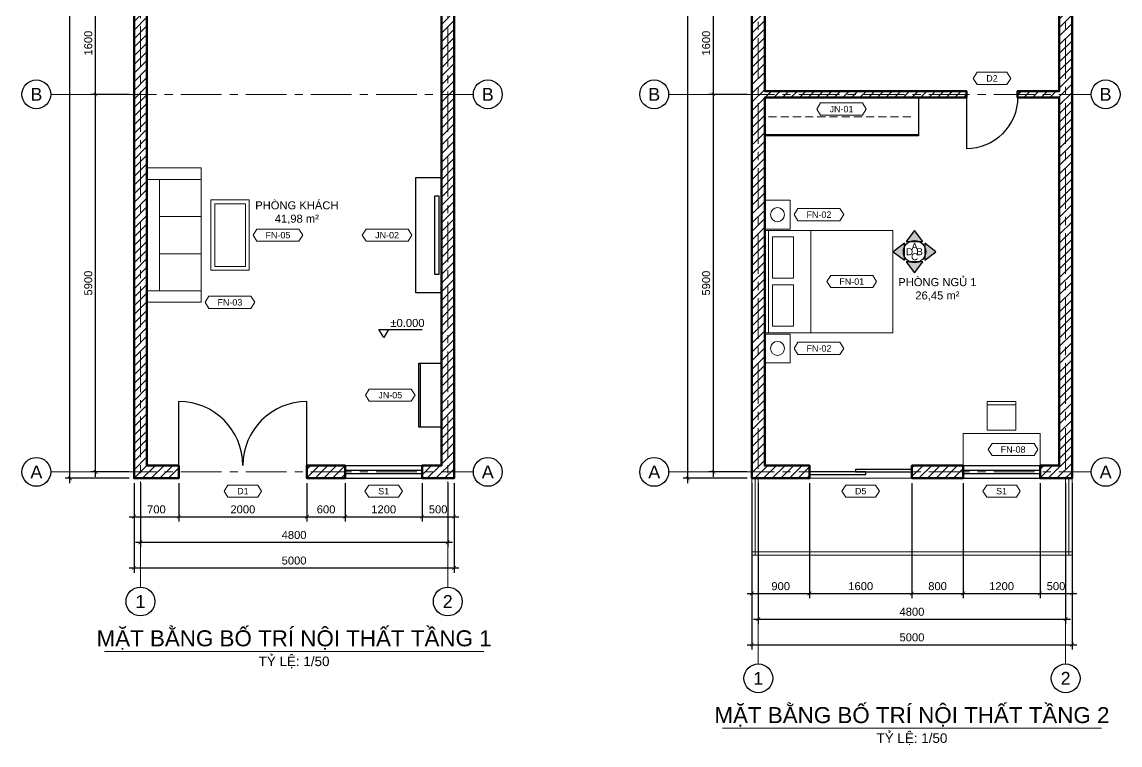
# Model space of a CAD drawing. Header units: millimetres. Extents: x -2900 to 278461, y -22074 to 20200.
# Drawn here: x -1750 to 15400, y -4168 to 7131 of the extents above; entities that cross this region are included whole.
import ezdxf
from ezdxf.enums import TextEntityAlignment as Align

# ---------------------------------------------------------------- set-up
doc = ezdxf.new("R2010")
doc.units = ezdxf.units.MM
doc.header["$LTSCALE"] = 20
doc.linetypes.add('CENTER', pattern=[50.8, 31.75, -6.35, 6.35, -6.35])
doc.linetypes.add('HIDDEN', pattern=[9.525, 6.35, -3.175])
for name, color, linetype, lineweight in [('A-ANNO-DIMS', 1, 'Continuous', 18), ('A-ANNO-NOTE', 7, 'Continuous', 18), ('A-ANNO-ROOM', 7, 'Continuous', 25), ('A-ANNO-SYMB', 7, 'Continuous', 25), ('A-ANNO-TEXT', 7, 'Continuous', 18), ('A-DOOR', 3, 'Continuous', 25), ('A-FLOR-CASE', 30, 'Continuous', 25), ('A-FLOR-LEVL', 8, 'Continuous', 18), ('A-FURN', 8, 'Continuous', 18), ('A-GLAZ', 4, 'Continuous', 25), ('A-HIDD', 8, 'HIDDEN', 18), ('A-WALL', 7, 'Continuous', 50), ('A-WALL-PATT', 8, 'Continuous', 9), ('S-GRID', 1, 'CENTER', 18), ('S-GRID-IDEN', 7, 'Continuous', 25)]:
    doc.layers.add(name, color=color, linetype=linetype, lineweight=lineweight)
doc.styles.add('MCP-ARIAL', font='arial.ttf')
doc.dimstyles.new('MCP-1-50', dxfattribs={"dimscale": 50, "dimtxt": 2.5, "dimasz": 1.2, "dimexe": 1.5, "dimexo": 1.5, "dimgap": 1, "dimtad": 1, "dimdec": 0, "dimdsep": 46, "dimtxsty": 'MCP-ARIAL', "dimblk": 'ARCHTICK', "dimblk1": 'ARCHTICK', "dimblk2": 'ARCHTICK', "dimcen": 0.09, "dimdle": 1.5, "dimclrd": 256, "dimclre": 256, "dimclrt": 256, "dimadec": 0, "dimazin": 0, "dimtfac": 1, "dimtdec": 4, "dimtix": 1, "dimtmove": 2, "dimatfit": 3, "dimfxl": 1, "dimtolj": 1, "dimtzin": 0, "dimarcsym": 0})

# ---------------------------------------------------------------- blocks, each defined once
blk = doc.blocks.new('MCP_CUA_DI_2C_2000')
for p, q in [((0, 0), (0, 1000)), ((2000, 0), (2000, 1000))]:
    blk.add_line(p, q)
for centre, start, end in [((0, 0), 0.0013, 89.9987), ((2000, 0), 90.0013, 179.9987)]:
    blk.add_arc(centre, 1000, start, end)
at = {"style": 'MCP-ARIAL', "flags": 1}
for tag, p in [('MA', (1000, -100)), ('LOAI', (1000, -220)), ('RONG', (1000, -340))]:
    blk.add_attdef(tag, p, '', height=80, dxfattribs=at)
blk = doc.blocks.new('MCP_THE_LG_3')
blk.add_lwpolyline([(-5.85, 0), (-4.65, 1.9), (4.65, 1.9), (5.85, 0), (4.65, -1.9), (-4.65, -1.9)], close=True)
at = {"style": 'MCP-ARIAL'}
blk.add_attdef('MA', text='', height=2, dxfattribs=at).set_placement((0, 0), align=Align.MIDDLE_CENTER)
blk = doc.blocks.new('MCP_CUA_SO_1200_200')
for p, q in [((0, 200), (1200, 200)), ((0, 125), (1200, 125)), ((0, 75), (1200, 75)), ((0, 0), (1200, 0))]:
    blk.add_line(p, q)
at = {"style": 'MCP-ARIAL', "flags": 1}
for tag, p in [('MA', (600, -100)), ('LOAI', (600, -220)), ('RONG', (600, -340))]:
    blk.add_attdef(tag, p, '', height=80, dxfattribs=at)
blk = doc.blocks.new('_ArchTick')
at = {"color": 0, "linetype": 'ByBlock', "const_width": 0.15}
blk.add_lwpolyline([(-0.5, -0.5), (0.5, 0.5)], dxfattribs=at)
blk = doc.blocks.new('*D26')
at = {"layer": 'A-ANNO-DIMS', "lineweight": -2, "transparency": 16777216}
for p, q in [((0, -75), (0, -675)), ((700, -75), (700, -675)), ((-75, -600), (775, -600))]:
    blk.add_line(p, q, dxfattribs=at)
at = {"layer": 'Defpoints', "color": 0, "transparency": 16777216}
for p in [(0, 0), (700, 0), (700, -600)]:
    blk.add_point(p, dxfattribs=at)
at = {"layer": 'A-ANNO-DIMS', "lineweight": -2, "transparency": 16777216, "xscale": 60, "yscale": 60, "zscale": 60, "rotation": 180}
blk.add_blockref('_ArchTick', (0, -600), dxfattribs=at)
at = {"layer": 'A-ANNO-DIMS', "lineweight": -2, "transparency": 16777216, "xscale": 60, "yscale": 60, "zscale": 60}
blk.add_blockref('_ArchTick', (700, -600), dxfattribs=at)
at = {"layer": 'A-ANNO-DIMS', "transparency": 16777216, "insert": (350, -486), "char_height": 125, "attachment_point": 5, "style": 'MCP-ARIAL'}
blk.add_mtext('\\A1;700', dxfattribs=at)
blk = doc.blocks.new('*D27')
at = {"layer": 'A-ANNO-DIMS', "lineweight": -2, "transparency": 16777216}
for p, q in [((700, -75), (700, -675)), ((2700, -75), (2700, -675)), ((625, -600), (2775, -600))]:
    blk.add_line(p, q, dxfattribs=at)
at = {"layer": 'Defpoints', "color": 0, "transparency": 16777216}
for p in [(700, 0), (2700, 0), (2700, -600)]:
    blk.add_point(p, dxfattribs=at)
at = {"layer": 'A-ANNO-DIMS', "lineweight": -2, "transparency": 16777216, "xscale": 60, "yscale": 60, "zscale": 60, "rotation": 180}
blk.add_blockref('_ArchTick', (700, -600), dxfattribs=at)
at = {"layer": 'A-ANNO-DIMS', "lineweight": -2, "transparency": 16777216, "xscale": 60, "yscale": 60, "zscale": 60}
blk.add_blockref('_ArchTick', (2700, -600), dxfattribs=at)
at = {"layer": 'A-ANNO-DIMS', "transparency": 16777216, "insert": (1700, -486), "char_height": 125, "attachment_point": 5, "style": 'MCP-ARIAL'}
blk.add_mtext('\\A1;2000', dxfattribs=at)
blk = doc.blocks.new('*D28')
at = {"layer": 'A-ANNO-DIMS', "lineweight": -2, "transparency": 16777216}
for p, q in [((2700, -75), (2700, -675)), ((3300, -75), (3300, -675)), ((2625, -600), (3375, -600))]:
    blk.add_line(p, q, dxfattribs=at)
at = {"layer": 'Defpoints', "color": 0, "transparency": 16777216}
for p in [(2700, 0), (3300, 0), (3300, -600)]:
    blk.add_point(p, dxfattribs=at)
at = {"layer": 'A-ANNO-DIMS', "lineweight": -2, "transparency": 16777216, "xscale": 60, "yscale": 60, "zscale": 60, "rotation": 180}
blk.add_blockref('_ArchTick', (2700, -600), dxfattribs=at)
at = {"layer": 'A-ANNO-DIMS', "lineweight": -2, "transparency": 16777216, "xscale": 60, "yscale": 60, "zscale": 60}
blk.add_blockref('_ArchTick', (3300, -600), dxfattribs=at)
at = {"layer": 'A-ANNO-DIMS', "transparency": 16777216, "insert": (3000, -486), "char_height": 125, "attachment_point": 5, "style": 'MCP-ARIAL'}
blk.add_mtext('\\A1;600', dxfattribs=at)
blk = doc.blocks.new('*D29')
at = {"layer": 'A-ANNO-DIMS', "lineweight": -2, "transparency": 16777216}
for p, q in [((3300, -75), (3300, -675)), ((4500, -75), (4500, -675)), ((3225, -600), (4575, -600))]:
    blk.add_line(p, q, dxfattribs=at)
at = {"layer": 'Defpoints', "color": 0, "transparency": 16777216}
for p in [(3300, 0), (4500, 0), (4500, -600)]:
    blk.add_point(p, dxfattribs=at)
at = {"layer": 'A-ANNO-DIMS', "lineweight": -2, "transparency": 16777216, "xscale": 60, "yscale": 60, "zscale": 60, "rotation": 180}
blk.add_blockref('_ArchTick', (3300, -600), dxfattribs=at)
at = {"layer": 'A-ANNO-DIMS', "lineweight": -2, "transparency": 16777216, "xscale": 60, "yscale": 60, "zscale": 60}
blk.add_blockref('_ArchTick', (4500, -600), dxfattribs=at)
at = {"layer": 'A-ANNO-DIMS', "transparency": 16777216, "insert": (3900, -486), "char_height": 125, "attachment_point": 5, "style": 'MCP-ARIAL'}
blk.add_mtext('\\A1;1200', dxfattribs=at)
blk = doc.blocks.new('*D30')
at = {"layer": 'A-ANNO-DIMS', "lineweight": -2, "transparency": 16777216}
for p, q in [((4500, -75), (4500, -675)), ((5000, -75), (5000, -675)), ((4425, -600), (5075, -600))]:
    blk.add_line(p, q, dxfattribs=at)
at = {"layer": 'Defpoints', "color": 0, "transparency": 16777216}
for p in [(4500, 0), (5000, 0), (5000, -600)]:
    blk.add_point(p, dxfattribs=at)
at = {"layer": 'A-ANNO-DIMS', "lineweight": -2, "transparency": 16777216, "xscale": 60, "yscale": 60, "zscale": 60, "rotation": 180}
blk.add_blockref('_ArchTick', (4500, -600), dxfattribs=at)
at = {"layer": 'A-ANNO-DIMS', "lineweight": -2, "transparency": 16777216, "xscale": 60, "yscale": 60, "zscale": 60}
blk.add_blockref('_ArchTick', (5000, -600), dxfattribs=at)
at = {"layer": 'A-ANNO-DIMS', "transparency": 16777216, "insert": (4750, -486), "char_height": 125, "attachment_point": 5, "style": 'MCP-ARIAL'}
blk.add_mtext('\\A1;500', dxfattribs=at)
blk = doc.blocks.new('*D31')
at = {"layer": 'A-ANNO-DIMS', "lineweight": -2, "transparency": 16777216}
for p, q in [((100, -75), (100, -1075)), ((4900, -75), (4900, -1075)), ((25, -1000), (4975, -1000))]:
    blk.add_line(p, q, dxfattribs=at)
at = {"layer": 'Defpoints', "color": 0, "transparency": 16777216}
for p in [(100, 0), (4900, 0), (4900, -1000)]:
    blk.add_point(p, dxfattribs=at)
at = {"layer": 'A-ANNO-DIMS', "lineweight": -2, "transparency": 16777216, "xscale": 60, "yscale": 60, "zscale": 60, "rotation": 180}
blk.add_blockref('_ArchTick', (100, -1000), dxfattribs=at)
at = {"layer": 'A-ANNO-DIMS', "lineweight": -2, "transparency": 16777216, "xscale": 60, "yscale": 60, "zscale": 60}
blk.add_blockref('_ArchTick', (4900, -1000), dxfattribs=at)
at = {"layer": 'A-ANNO-DIMS', "transparency": 16777216, "insert": (2500, -886), "char_height": 125, "attachment_point": 5, "style": 'MCP-ARIAL'}
blk.add_mtext('\\A1;4800', dxfattribs=at)
blk = doc.blocks.new('*D32')
at = {"layer": 'A-ANNO-DIMS', "lineweight": -2, "transparency": 16777216}
for p, q in [((0, -75), (0, -1475)), ((5000, -75), (5000, -1475)), ((-75, -1400), (5075, -1400))]:
    blk.add_line(p, q, dxfattribs=at)
at = {"layer": 'Defpoints', "color": 0, "transparency": 16777216}
for p in [(0, 0), (5000, 0), (5000, -1400)]:
    blk.add_point(p, dxfattribs=at)
at = {"layer": 'A-ANNO-DIMS', "lineweight": -2, "transparency": 16777216, "xscale": 60, "yscale": 60, "zscale": 60, "rotation": 180}
blk.add_blockref('_ArchTick', (0, -1400), dxfattribs=at)
at = {"layer": 'A-ANNO-DIMS', "lineweight": -2, "transparency": 16777216, "xscale": 60, "yscale": 60, "zscale": 60}
blk.add_blockref('_ArchTick', (5000, -1400), dxfattribs=at)
at = {"layer": 'A-ANNO-DIMS', "transparency": 16777216, "insert": (2500, -1286), "char_height": 125, "attachment_point": 5, "style": 'MCP-ARIAL'}
blk.add_mtext('\\A1;5000', dxfattribs=at)
blk = doc.blocks.new('*D33')
at = {"layer": 'A-ANNO-DIMS', "lineweight": -2, "transparency": 16777216}
for p, q in [((-600, 25), (-600, 6075)), ((-75, 6000), (-675, 6000)), ((-75, 100), (-675, 100))]:
    blk.add_line(p, q, dxfattribs=at)
at = {"layer": 'Defpoints', "color": 0, "transparency": 16777216}
for p in [(-600, 6000), (0, 6000), (0, 100)]:
    blk.add_point(p, dxfattribs=at)
at = {"layer": 'A-ANNO-DIMS', "lineweight": -2, "transparency": 16777216, "xscale": 60, "yscale": 60, "zscale": 60}
for p, rotation in [((-600, 6000), 90), ((-600, 100), 270)]:
    blk.add_blockref('_ArchTick', p, dxfattribs=dict(at, rotation=rotation))
at = {"layer": 'A-ANNO-DIMS', "transparency": 16777216, "insert": (-714, 3050), "char_height": 125, "attachment_point": 5, "rotation": 90, "style": 'MCP-ARIAL'}
blk.add_mtext('\\A1;5900', dxfattribs=at)
blk = doc.blocks.new('*D34')
at = {"layer": 'A-ANNO-DIMS', "lineweight": -2, "transparency": 16777216}
for p, q in [((-75, 7600), (-675, 7600)), ((-600, 5925), (-600, 7675)), ((-75, 6000), (-675, 6000))]:
    blk.add_line(p, q, dxfattribs=at)
at = {"layer": 'Defpoints', "color": 0, "transparency": 16777216}
for p in [(-600, 7600), (0, 7600), (0, 6000)]:
    blk.add_point(p, dxfattribs=at)
at = {"layer": 'A-ANNO-DIMS', "lineweight": -2, "transparency": 16777216, "xscale": 60, "yscale": 60, "zscale": 60}
for p, rotation in [((-600, 7600), 90), ((-600, 6000), 270)]:
    blk.add_blockref('_ArchTick', p, dxfattribs=dict(at, rotation=rotation))
at = {"layer": 'A-ANNO-DIMS', "transparency": 16777216, "insert": (-714, 6800), "char_height": 125, "attachment_point": 5, "rotation": 90, "style": 'MCP-ARIAL'}
blk.add_mtext('\\A1;1600', dxfattribs=at)
blk = doc.blocks.new('*D38')
at = {"layer": 'A-ANNO-DIMS', "lineweight": -2, "transparency": 16777216}
for p, q in [((-1000, -75), (-1000, 18075)), ((-75, 18000), (-1075, 18000)), ((-75, 0), (-1075, 0))]:
    blk.add_line(p, q, dxfattribs=at)
at = {"layer": 'Defpoints', "color": 0, "transparency": 16777216}
for p in [(-1000, 18000), (0, 18000), (0, 0)]:
    blk.add_point(p, dxfattribs=at)
at = {"layer": 'A-ANNO-DIMS', "lineweight": -2, "transparency": 16777216, "xscale": 60, "yscale": 60, "zscale": 60}
for p, rotation in [((-1000, 18000), 90), ((-1000, 0), 270)]:
    blk.add_blockref('_ArchTick', p, dxfattribs=dict(at, rotation=rotation))
at = {"layer": 'A-ANNO-DIMS', "transparency": 16777216, "insert": (-1114, 9000), "char_height": 125, "attachment_point": 5, "rotation": 90, "style": 'MCP-ARIAL'}
blk.add_mtext('\\A1;18000', dxfattribs=at)
blk = doc.blocks.new('MCP_TRUC')
blk.add_circle((0, 0), 4.5)
at = {"style": 'MCP-ARIAL'}
blk.add_attdef('SO', text='', height=4, dxfattribs=at).set_placement((0, 0), align=Align.MIDDLE_CENTER)
blk = doc.blocks.new('MCP_COTE')
blk.add_line((-1.5, 2.55), (12, 2.55))
blk.add_lwpolyline([(0, 0), (-1.5, 2.55), (1.5, 2.55)], close=True)
at = {"style": 'MCP-ARIAL'}
blk.add_attdef('COTE', (2.1, 3.3), '', height=2.5, dxfattribs=at)
blk = doc.blocks.new('NT_FN-03_sofa_2100x850')
for p, q in [((760, 200), (760, 850)), ((1340, 200), (1340, 850))]:
    blk.add_line(p, q)
for points in [[(0, 0), (2100, 0), (2100, 850), (0, 850)], [(0, 0), (180, 0), (180, 850), (0, 850)], [(1920, 0), (2100, 0), (2100, 850), (1920, 850)], [(180, 0), (1920, 0), (1920, 200), (180, 200)]]:
    blk.add_lwpolyline(points, close=True)
at = {"style": 'MCP-ARIAL', "flags": 1}
for tag, p in [('MA', (1050, 425)), ('TEN', (1050, 275)), ('KICH_THUOC', (1050, 125))]:
    blk.add_attdef(tag, p, '', height=100, dxfattribs=at)
blk = doc.blocks.new('MCP_THE_LG_5')
blk.add_lwpolyline([(-7.75, 0), (-6.55, 1.9), (6.55, 1.9), (7.75, 0), (6.55, -1.9), (-6.55, -1.9)], close=True)
at = {"style": 'MCP-ARIAL'}
blk.add_attdef('MA', text='', height=2, dxfattribs=at).set_placement((0, 0), align=Align.MIDDLE_CENTER)
blk = doc.blocks.new('NT_FN-05_coffee_table_1100x600')
for points in [[(0, 0), (1100, 0), (1100, 600), (0, 600)], [(60, 60), (1040, 60), (1040, 540), (60, 540)]]:
    blk.add_lwpolyline(points, close=True)
at = {"style": 'MCP-ARIAL', "flags": 1}
for tag, p in [('MA', (550, 300)), ('TEN', (550, 150)), ('KICH_THUOC', (550, 0))]:
    blk.add_attdef(tag, p, '', height=100, dxfattribs=at)
blk = doc.blocks.new('NT_JN-02_tv_cabinet_1800x400')
for points in [[(0, 0), (1800, 0), (1800, 400), (0, 400)], [(285, 40), (1515, 40), (1515, 100), (285, 100)]]:
    blk.add_lwpolyline(points, close=True)
at = {"style": 'MCP-ARIAL', "flags": 1}
for tag, p in [('MA', (900, 200)), ('TEN', (900, 50)), ('KICH_THUOC', (900, -100))]:
    blk.add_attdef(tag, p, '', height=100, dxfattribs=at)
blk = doc.blocks.new('NT_JN-05_shoe_cabinet_1000x350')
blk.add_line((0, 330), (1000, 330))
blk.add_lwpolyline([(0, 0), (1000, 0), (1000, 350), (0, 350)], close=True)
at = {"style": 'MCP-ARIAL', "flags": 1}
for tag, p in [('MA', (500, 175)), ('TEN', (500, 25)), ('KICH_THUOC', (500, -125))]:
    blk.add_attdef(tag, p, '', height=100, dxfattribs=at)
blk = doc.blocks.new('MCP_CUA_LUA_1600_200')
for points in [[(0, 60), (880, 60), (880, 100), (0, 100)], [(720, 100), (1600, 100), (1600, 140), (720, 140)]]:
    blk.add_lwpolyline(points, close=True)
at = {"style": 'MCP-ARIAL', "flags": 1}
for tag, p in [('MA', (800, -100)), ('LOAI', (800, -220)), ('RONG', (800, -340))]:
    blk.add_attdef(tag, p, '', height=80, dxfattribs=at)
blk = doc.blocks.new('MCP_CUA_DI_800')
blk.add_line((0, 0), (0, 800))
blk.add_arc((0, 0), 800, 359.9964, 90.0036)
at = {"style": 'MCP-ARIAL', "flags": 1}
for tag, p in [('MA', (400, -100)), ('LOAI', (400, -220)), ('RONG', (400, -340))]:
    blk.add_attdef(tag, p, '', height=80, dxfattribs=at)
blk = doc.blocks.new('*D47')
at = {"layer": 'A-ANNO-DIMS', "lineweight": -2, "transparency": 16777216}
for p, q in [((9650, -75), (9650, -1875)), ((10550, -75), (10550, -1875)), ((9575, -1800), (10625, -1800))]:
    blk.add_line(p, q, dxfattribs=at)
at = {"layer": 'Defpoints', "color": 0, "transparency": 16777216}
for p in [(9650, 0), (10550, 0), (10550, -1800)]:
    blk.add_point(p, dxfattribs=at)
at = {"layer": 'A-ANNO-DIMS', "lineweight": -2, "transparency": 16777216, "xscale": 60, "yscale": 60, "zscale": 60, "rotation": 180}
blk.add_blockref('_ArchTick', (9650, -1800), dxfattribs=at)
at = {"layer": 'A-ANNO-DIMS', "lineweight": -2, "transparency": 16777216, "xscale": 60, "yscale": 60, "zscale": 60}
blk.add_blockref('_ArchTick', (10550, -1800), dxfattribs=at)
at = {"layer": 'A-ANNO-DIMS', "transparency": 16777216, "insert": (10100, -1686), "char_height": 125, "attachment_point": 5, "style": 'MCP-ARIAL'}
blk.add_mtext('\\A1;900', dxfattribs=at)
blk = doc.blocks.new('*D48')
at = {"layer": 'A-ANNO-DIMS', "lineweight": -2, "transparency": 16777216}
for p, q in [((10550, -75), (10550, -1875)), ((12150, -75), (12150, -1875)), ((10475, -1800), (12225, -1800))]:
    blk.add_line(p, q, dxfattribs=at)
at = {"layer": 'Defpoints', "color": 0, "transparency": 16777216}
for p in [(10550, 0), (12150, 0), (12150, -1800)]:
    blk.add_point(p, dxfattribs=at)
at = {"layer": 'A-ANNO-DIMS', "lineweight": -2, "transparency": 16777216, "xscale": 60, "yscale": 60, "zscale": 60, "rotation": 180}
blk.add_blockref('_ArchTick', (10550, -1800), dxfattribs=at)
at = {"layer": 'A-ANNO-DIMS', "lineweight": -2, "transparency": 16777216, "xscale": 60, "yscale": 60, "zscale": 60}
blk.add_blockref('_ArchTick', (12150, -1800), dxfattribs=at)
at = {"layer": 'A-ANNO-DIMS', "transparency": 16777216, "insert": (11350, -1686), "char_height": 125, "attachment_point": 5, "style": 'MCP-ARIAL'}
blk.add_mtext('\\A1;1600', dxfattribs=at)
blk = doc.blocks.new('*D49')
at = {"layer": 'A-ANNO-DIMS', "lineweight": -2, "transparency": 16777216}
for p, q in [((12150, -75), (12150, -1875)), ((12950, -75), (12950, -1875)), ((12075, -1800), (13025, -1800))]:
    blk.add_line(p, q, dxfattribs=at)
at = {"layer": 'Defpoints', "color": 0, "transparency": 16777216}
for p in [(12150, 0), (12950, 0), (12950, -1800)]:
    blk.add_point(p, dxfattribs=at)
at = {"layer": 'A-ANNO-DIMS', "lineweight": -2, "transparency": 16777216, "xscale": 60, "yscale": 60, "zscale": 60, "rotation": 180}
blk.add_blockref('_ArchTick', (12150, -1800), dxfattribs=at)
at = {"layer": 'A-ANNO-DIMS', "lineweight": -2, "transparency": 16777216, "xscale": 60, "yscale": 60, "zscale": 60}
blk.add_blockref('_ArchTick', (12950, -1800), dxfattribs=at)
at = {"layer": 'A-ANNO-DIMS', "transparency": 16777216, "insert": (12550, -1686), "char_height": 125, "attachment_point": 5, "style": 'MCP-ARIAL'}
blk.add_mtext('\\A1;800', dxfattribs=at)
blk = doc.blocks.new('*D50')
at = {"layer": 'A-ANNO-DIMS', "lineweight": -2, "transparency": 16777216}
for p, q in [((12950, -75), (12950, -1875)), ((14150, -75), (14150, -1875)), ((12875, -1800), (14225, -1800))]:
    blk.add_line(p, q, dxfattribs=at)
at = {"layer": 'Defpoints', "color": 0, "transparency": 16777216}
for p in [(12950, 0), (14150, 0), (14150, -1800)]:
    blk.add_point(p, dxfattribs=at)
at = {"layer": 'A-ANNO-DIMS', "lineweight": -2, "transparency": 16777216, "xscale": 60, "yscale": 60, "zscale": 60, "rotation": 180}
blk.add_blockref('_ArchTick', (12950, -1800), dxfattribs=at)
at = {"layer": 'A-ANNO-DIMS', "lineweight": -2, "transparency": 16777216, "xscale": 60, "yscale": 60, "zscale": 60}
blk.add_blockref('_ArchTick', (14150, -1800), dxfattribs=at)
at = {"layer": 'A-ANNO-DIMS', "transparency": 16777216, "insert": (13550, -1686), "char_height": 125, "attachment_point": 5, "style": 'MCP-ARIAL'}
blk.add_mtext('\\A1;1200', dxfattribs=at)
blk = doc.blocks.new('*D51')
at = {"layer": 'A-ANNO-DIMS', "lineweight": -2, "transparency": 16777216}
for p, q in [((14150, -75), (14150, -1875)), ((14650, -75), (14650, -1875)), ((14075, -1800), (14725, -1800))]:
    blk.add_line(p, q, dxfattribs=at)
at = {"layer": 'Defpoints', "color": 0, "transparency": 16777216}
for p in [(14150, 0), (14650, 0), (14650, -1800)]:
    blk.add_point(p, dxfattribs=at)
at = {"layer": 'A-ANNO-DIMS', "lineweight": -2, "transparency": 16777216, "xscale": 60, "yscale": 60, "zscale": 60, "rotation": 180}
blk.add_blockref('_ArchTick', (14150, -1800), dxfattribs=at)
at = {"layer": 'A-ANNO-DIMS', "lineweight": -2, "transparency": 16777216, "xscale": 60, "yscale": 60, "zscale": 60}
blk.add_blockref('_ArchTick', (14650, -1800), dxfattribs=at)
at = {"layer": 'A-ANNO-DIMS', "transparency": 16777216, "insert": (14400, -1686), "char_height": 125, "attachment_point": 5, "style": 'MCP-ARIAL'}
blk.add_mtext('\\A1;500', dxfattribs=at)
blk = doc.blocks.new('*D52')
at = {"layer": 'A-ANNO-DIMS', "lineweight": -2, "transparency": 16777216}
for p, q in [((9750, -75), (9750, -2275)), ((14550, -75), (14550, -2275)), ((9675, -2200), (14625, -2200))]:
    blk.add_line(p, q, dxfattribs=at)
at = {"layer": 'Defpoints', "color": 0, "transparency": 16777216}
for p in [(9750, 0), (14550, 0), (14550, -2200)]:
    blk.add_point(p, dxfattribs=at)
at = {"layer": 'A-ANNO-DIMS', "lineweight": -2, "transparency": 16777216, "xscale": 60, "yscale": 60, "zscale": 60, "rotation": 180}
blk.add_blockref('_ArchTick', (9750, -2200), dxfattribs=at)
at = {"layer": 'A-ANNO-DIMS', "lineweight": -2, "transparency": 16777216, "xscale": 60, "yscale": 60, "zscale": 60}
blk.add_blockref('_ArchTick', (14550, -2200), dxfattribs=at)
at = {"layer": 'A-ANNO-DIMS', "transparency": 16777216, "insert": (12150, -2086), "char_height": 125, "attachment_point": 5, "style": 'MCP-ARIAL'}
blk.add_mtext('\\A1;4800', dxfattribs=at)
blk = doc.blocks.new('*D53')
at = {"layer": 'A-ANNO-DIMS', "lineweight": -2, "transparency": 16777216}
for p, q in [((9650, -75), (9650, -2675)), ((14650, -75), (14650, -2675)), ((9575, -2600), (14725, -2600))]:
    blk.add_line(p, q, dxfattribs=at)
at = {"layer": 'Defpoints', "color": 0, "transparency": 16777216}
for p in [(9650, 0), (14650, 0), (14650, -2600)]:
    blk.add_point(p, dxfattribs=at)
at = {"layer": 'A-ANNO-DIMS', "lineweight": -2, "transparency": 16777216, "xscale": 60, "yscale": 60, "zscale": 60, "rotation": 180}
blk.add_blockref('_ArchTick', (9650, -2600), dxfattribs=at)
at = {"layer": 'A-ANNO-DIMS', "lineweight": -2, "transparency": 16777216, "xscale": 60, "yscale": 60, "zscale": 60}
blk.add_blockref('_ArchTick', (14650, -2600), dxfattribs=at)
at = {"layer": 'A-ANNO-DIMS', "transparency": 16777216, "insert": (12150, -2486), "char_height": 125, "attachment_point": 5, "style": 'MCP-ARIAL'}
blk.add_mtext('\\A1;5000', dxfattribs=at)
blk = doc.blocks.new('*D54')
at = {"layer": 'A-ANNO-DIMS', "lineweight": -2, "transparency": 16777216}
for p, q in [((9050, 25), (9050, 6075)), ((9575, 6000), (8975, 6000)), ((9575, 100), (8975, 100))]:
    blk.add_line(p, q, dxfattribs=at)
at = {"layer": 'Defpoints', "color": 0, "transparency": 16777216}
for p in [(9050, 6000), (9650, 6000), (9650, 100)]:
    blk.add_point(p, dxfattribs=at)
at = {"layer": 'A-ANNO-DIMS', "lineweight": -2, "transparency": 16777216, "xscale": 60, "yscale": 60, "zscale": 60}
for p, rotation in [((9050, 6000), 90), ((9050, 100), 270)]:
    blk.add_blockref('_ArchTick', p, dxfattribs=dict(at, rotation=rotation))
at = {"layer": 'A-ANNO-DIMS', "transparency": 16777216, "insert": (8936, 3050), "char_height": 125, "attachment_point": 5, "rotation": 90, "style": 'MCP-ARIAL'}
blk.add_mtext('\\A1;5900', dxfattribs=at)
blk = doc.blocks.new('*D55')
at = {"layer": 'A-ANNO-DIMS', "lineweight": -2, "transparency": 16777216}
for p, q in [((9575, 7600), (8975, 7600)), ((9050, 5925), (9050, 7675)), ((9575, 6000), (8975, 6000))]:
    blk.add_line(p, q, dxfattribs=at)
at = {"layer": 'Defpoints', "color": 0, "transparency": 16777216}
for p in [(9050, 7600), (9650, 7600), (9650, 6000)]:
    blk.add_point(p, dxfattribs=at)
at = {"layer": 'A-ANNO-DIMS', "lineweight": -2, "transparency": 16777216, "xscale": 60, "yscale": 60, "zscale": 60}
for p, rotation in [((9050, 7600), 90), ((9050, 6000), 270)]:
    blk.add_blockref('_ArchTick', p, dxfattribs=dict(at, rotation=rotation))
at = {"layer": 'A-ANNO-DIMS', "transparency": 16777216, "insert": (8936, 6800), "char_height": 125, "attachment_point": 5, "rotation": 90, "style": 'MCP-ARIAL'}
blk.add_mtext('\\A1;1600', dxfattribs=at)
blk = doc.blocks.new('*D59')
at = {"layer": 'A-ANNO-DIMS', "lineweight": -2, "transparency": 16777216}
for p, q in [((8650, -75), (8650, 18075)), ((9575, 18000), (8575, 18000)), ((9575, 0), (8575, 0))]:
    blk.add_line(p, q, dxfattribs=at)
at = {"layer": 'Defpoints', "color": 0, "transparency": 16777216}
for p in [(8650, 18000), (9650, 18000), (9650, 0)]:
    blk.add_point(p, dxfattribs=at)
at = {"layer": 'A-ANNO-DIMS', "lineweight": -2, "transparency": 16777216, "xscale": 60, "yscale": 60, "zscale": 60}
for p, rotation in [((8650, 18000), 90), ((8650, 0), 270)]:
    blk.add_blockref('_ArchTick', p, dxfattribs=dict(at, rotation=rotation))
at = {"layer": 'A-ANNO-DIMS', "transparency": 16777216, "insert": (8536, 9000), "char_height": 125, "attachment_point": 5, "rotation": 90, "style": 'MCP-ARIAL'}
blk.add_mtext('\\A1;18000', dxfattribs=at)
blk = doc.blocks.new('NT_FN-01_bed_1600x2000')
blk.add_line((0, 720), (1600, 720))
for points in [[(0, 0), (1600, 0), (1600, 2000), (0, 2000)], [(100, 120), (750, 120), (750, 450), (100, 450)], [(850, 120), (1500, 120), (1500, 450), (850, 450)], [(0, 0), (1600, 0), (1600, 60), (0, 60)]]:
    blk.add_lwpolyline(points, close=True)
at = {"style": 'MCP-ARIAL', "flags": 1}
for tag, p in [('MA', (800, 1000)), ('TEN', (800, 850)), ('KICH_THUOC', (800, 700))]:
    blk.add_attdef(tag, p, '', height=100, dxfattribs=at)
blk = doc.blocks.new('NT_FN-02_nightstand_450x400')
blk.add_lwpolyline([(0, 0), (450, 0), (450, 400), (0, 400)], close=True)
blk.add_circle((225, 200), 110)
at = {"style": 'MCP-ARIAL', "flags": 1}
for tag, p in [('MA', (225, 200)), ('TEN', (225, 50)), ('KICH_THUOC', (225, -100))]:
    blk.add_attdef(tag, p, '', height=100, dxfattribs=at)
blk = doc.blocks.new('NT_JN-01_wardrobe_2400x600')
for p, q in [((0, 580), (2400, 580)), ((480, 580), (480, 600)), ((960, 580), (960, 600)), ((1440, 580), (1440, 600)), ((1920, 580), (1920, 600))]:
    blk.add_line(p, q)
blk.add_lwpolyline([(0, 0), (2400, 0), (2400, 600), (0, 600)], close=True)
at = {"layer": 'A-HIDD'}
blk.add_line((60, 300), (2340, 300), dxfattribs=at)
at = {"style": 'MCP-ARIAL', "flags": 1}
for tag, p in [('MA', (1200, 300)), ('TEN', (1200, 150)), ('KICH_THUOC', (1200, 0))]:
    blk.add_attdef(tag, p, '', height=100, dxfattribs=at)
blk = doc.blocks.new('NT_FN-08_desk_1200x500')
for points in [[(375, 950), (825, 950), (825, 1000), (375, 1000)], [(375, 550), (825, 550), (825, 950), (375, 950)], [(0, 0), (1200, 0), (1200, 500), (0, 500)]]:
    blk.add_lwpolyline(points, close=True)
at = {"style": 'MCP-ARIAL', "flags": 1}
for tag, p in [('MA', (600, 250)), ('TEN', (600, 100)), ('KICH_THUOC', (600, -50))]:
    blk.add_attdef(tag, p, '', height=100, dxfattribs=at)
blk = doc.blocks.new('MCP_KY_HIEU_MD')
for points in [[(0, 6.65), (-2.625, 3.15), (2.625, 3.15)], [(-6.65, 0), (-3.15, -2.625), (-3.15, 2.625)], [(6.65, 0), (3.15, 2.625), (3.15, -2.625)], [(0, -6.65), (2.625, -3.15), (-2.625, -3.15)]]:
    blk.add_hatch(color=256).paths.add_polyline_path(points, flags=16)
for points in [[(0, 6.65), (-2.625, 3.15), (2.625, 3.15)], [(-6.65, 0), (-3.15, -2.625), (-3.15, 2.625)], [(6.65, 0), (3.15, 2.625), (3.15, -2.625)], [(0, -6.65), (2.625, -3.15), (-2.625, -3.15)]]:
    blk.add_lwpolyline(points, close=True)
blk.add_circle((0, 0), 3.5)
at = {"style": 'MCP-ARIAL'}
for s, p in [('D', (-1.575, 0)), ('A', (0, 1.575)), ('B', (1.575, 0)), ('C', (0, -1.575))]:
    blk.add_text(s, height=2.2, dxfattribs=at).set_placement(p, align=Align.MIDDLE_CENTER)
at = {"style": 'MCP-ARIAL', "flags": 1}
blk.add_attdef('PHONG', text='', height=2, dxfattribs=at).set_placement((0, -9), align=Align.MIDDLE_CENTER)

msp = doc.modelspace()

# ---------------------------------------------------------------- hatches: boundary and pattern name
at = {"layer": 'A-WALL-PATT'}
h = msp.add_hatch(dxfattribs=at)
h.set_pattern_fill('ANSI31', color=256, scale=30, style=0)
h.paths.add_polyline_path([(3300, 0), (3300, 200), (2700, 200), (2700, 0)], flags=16)
h.paths.add_polyline_path([(1600, 18000), (1600, 17800), (2450, 17800), (2450, 15850), (1650, 15850), (1650, 15750), (3300, 15750), (3300, 15850), (2550, 15850), (2550, 17800), (4800, 17800), (4800, 15850), (4100, 15850), (4100, 15750), (4800, 15750), (4800, 11450), (4450, 11450), (4450, 11350), (4800, 11350), (4800, 200), (4500, 200), (4500, 0), (5000, 0), (5000, 18000)], flags=16)
h.paths.add_polyline_path([(1000, 17800), (1000, 18000), (0, 18000), (0, 0), (700, 0), (700, 200), (200, 200), (200, 7550), (2650, 7550), (2650, 7650), (200, 7650), (200, 11350), (2550, 11350), (2550, 8450), (2650, 8450), (2650, 11350), (3050, 11350), (3050, 11450), (200, 11450), (200, 15750), (950, 15750), (950, 15850), (200, 15850), (200, 17800)], flags=16)
h = msp.add_hatch(dxfattribs=at)
h.set_pattern_fill('ANSI31', color=256, scale=30, style=0)
h.paths.add_polyline_path([(13950, 18000), (13950, 17800), (14450, 17800), (14450, 15850), (13750, 15850), (13750, 15750), (14450, 15750), (14450, 11450), (13800, 11450), (13800, 11350), (14450, 11350), (14450, 6050), (13800, 6050), (13800, 5950), (14450, 5950), (14450, 200), (14150, 200), (14150, 0), (14650, 0), (14650, 18000)], flags=16)
h.paths.add_polyline_path([(12750, 17800), (12750, 18000), (11250, 18000), (11250, 17800), (12100, 17800), (12100, 15850), (11300, 15850), (11300, 15750), (12950, 15750), (12950, 15850), (12200, 15850), (12200, 17800)], flags=16)
h.paths.add_polyline_path([(10650, 17800), (10650, 18000), (9650, 18000), (9650, 0), (10550, 0), (10550, 200), (9850, 200), (9850, 5950), (13000, 5950), (13000, 6050), (9850, 6050), (9850, 7550), (12300, 7550), (12300, 7650), (9850, 7650), (9850, 11350), (12200, 11350), (12200, 8450), (12300, 8450), (12300, 11350), (13000, 11350), (13000, 11450), (9850, 11450), (9850, 15750), (10600, 15750), (10600, 15850), (9850, 15850), (9850, 17800)], flags=16)
h.paths.add_polyline_path([(12950, 0), (12950, 200), (12150, 200), (12150, 0)], flags=16)

# ---------------------------------------------------------------- linework, layer by layer
at = {"layer": 'A-ANNO-TEXT'}
for p, q in [((-461.25, -2705), (5461.25, -2705)), ((9188.75, -3905), (15111.25, -3905))]:
    msp.add_line(p, q, dxfattribs=at)
at = {"layer": 'A-FLOR-LEVL'}
for p, q in [((9700, 0), (9700, -1200)), ((14600, -1200), (14600, 0)), ((9650, -1150), (14650, -1150))]:
    msp.add_line(p, q, dxfattribs=at)
msp.add_lwpolyline([(9650, -1200), (14650, -1200), (14650, 0), (9650, 0)], close=True, dxfattribs=at)
at = {"layer": 'A-WALL'}
for points in [[(1000, 17800), (1000, 18000), (0, 18000), (0, 0), (700, 0), (700, 200), (200, 200), (200, 7550), (2650, 7550), (2650, 7650), (200, 7650), (200, 11350), (2550, 11350), (2550, 8450), (2650, 8450), (2650, 11350), (3050, 11350), (3050, 11450), (200, 11450), (200, 15750), (950, 15750), (950, 15850), (200, 15850), (200, 17800)], [(1600, 18000), (1600, 17800), (2450, 17800), (2450, 15850), (1650, 15850), (1650, 15750), (3300, 15750), (3300, 15850), (2550, 15850), (2550, 17800), (4800, 17800), (4800, 15850), (4100, 15850), (4100, 15750), (4800, 15750), (4800, 11450), (4450, 11450), (4450, 11350), (4800, 11350), (4800, 200), (4500, 200), (4500, 0), (5000, 0), (5000, 18000)], [(13950, 18000), (13950, 17800), (14450, 17800), (14450, 15850), (13750, 15850), (13750, 15750), (14450, 15750), (14450, 11450), (13800, 11450), (13800, 11350), (14450, 11350), (14450, 6050), (13800, 6050), (13800, 5950), (14450, 5950), (14450, 200), (14150, 200), (14150, 0), (14650, 0), (14650, 18000)], [(3300, 0), (3300, 200), (2700, 200), (2700, 0)], [(12950, 0), (12950, 200), (12150, 200), (12150, 0)]]:
    msp.add_lwpolyline(points, close=True, dxfattribs=at)
msp.add_lwpolyline([(9650, 18000), (9650, 0), (10550, 0), (10550, 200), (9850, 200), (9850, 5950), (13000, 5950), (13000, 6050), (9850, 6050), (9850, 7550)], dxfattribs=at)
at = {"layer": 'S-GRID'}
for p, q in [((100, -1700), (100, 18300)), ((4900, -1700), (4900, 18300)), ((9750, -2900), (9750, 18300)), ((14550, -2900), (14550, 18300)), ((-1300, 6000), (5300, 6000)), ((8350, 6000), (14950, 6000)), ((-1300, 100), (5300, 100)), ((8350, 100), (14950, 100))]:
    msp.add_line(p, q, dxfattribs=at)

# ---------------------------------------------------------------- block references
at = {"layer": 'A-ANNO-NOTE', "xscale": 50, "yscale": 50, "zscale": 50}
for p, values in [((11050, 5770), {'MA': 'JN-01'}), ((10697.5, 4120), {'MA': 'FN-02'}), ((2247.5, 3800), {'MA': 'FN-05'}), ((3952.5, 3800), {'MA': 'JN-02'}), ((11210, 3075), {'MA': 'FN-01'}), ((1497.5, 2750), {'MA': 'FN-03'}), ((10697.5, 2030), {'MA': 'FN-02'}), ((4002.5, 1300), {'MA': 'JN-05'}), ((13730, 450), {'MA': 'FN-08'})]:
    msp.add_blockref('MCP_THE_LG_5', p, dxfattribs=at).add_auto_attribs(values)
at = {"layer": 'A-ANNO-SYMB', "xscale": 50, "yscale": 50, "zscale": 50}
msp.add_blockref('MCP_KY_HIEU_MD', (12191.25, 3541.25), dxfattribs=at)
msp.add_blockref('MCP_COTE', (3900, 2200), dxfattribs=at).add_auto_attribs({'COTE': '±0.000'})
at = {"layer": 'A-ANNO-TEXT', "xscale": 50, "yscale": 50, "zscale": 50}
for p, values in [((13400, 6250), {'MA': 'D2'}), ((1700, -200), {'MA': 'D1'}), ((3900, -200), {'MA': 'S1'}), ((11350, -200), {'MA': 'D5'}), ((13550, -200), {'MA': 'S1'})]:
    msp.add_blockref('MCP_THE_LG_3', p, dxfattribs=at).add_auto_attribs(values)
at = {"layer": 'A-DOOR', "xscale": -1, "rotation": 180}
msp.add_blockref('MCP_CUA_DI_800', (13000, 5950), dxfattribs=at)
at = {"layer": 'A-DOOR'}
for name, p in [('MCP_CUA_DI_2C_2000', (700, 200)), ('MCP_CUA_LUA_1600_200', (10550, 0))]:
    msp.add_blockref(name, p, dxfattribs=at)
at = {"layer": 'A-FLOR-CASE', "xscale": -1}
for name, p, rotation in [('NT_JN-01_wardrobe_2400x600', (9850, 5950), 180), ('NT_JN-02_tv_cabinet_1800x400', (4800, 4700), 90), ('NT_JN-05_shoe_cabinet_1000x350', (4800, 1800), 90)]:
    msp.add_blockref(name, p, dxfattribs=dict(at, rotation=rotation))
at = {"layer": 'A-FURN', "xscale": -1, "rotation": 270}
for name, p in [('NT_FN-03_sofa_2100x850', (200, 2750)), ('NT_FN-05_coffee_table_1100x600', (1200, 3250)), ('NT_FN-02_nightstand_450x400', (9850, 3895)), ('NT_FN-01_bed_1600x2000', (9850, 2275)), ('NT_FN-02_nightstand_450x400', (9850, 1805))]:
    msp.add_blockref(name, p, dxfattribs=at)
at = {"layer": 'A-FURN', "xscale": -1}
msp.add_blockref('NT_FN-08_desk_1200x500', (14150, 200), dxfattribs=at)
at = {"layer": 'A-GLAZ'}
for p in [(3300, 0), (12950, 0)]:
    msp.add_blockref('MCP_CUA_SO_1200_200', p, dxfattribs=at)
at = {"layer": 'S-GRID-IDEN', "xscale": 50, "yscale": 50, "zscale": 50}
for p, values in [((-1525, 6000), {'SO': 'B'}), ((5525, 6000), {'SO': 'B'}), ((8125, 6000), {'SO': 'B'}), ((15175, 6000), {'SO': 'B'}), ((-1525, 100), {'SO': 'A'}), ((5525, 100), {'SO': 'A'}), ((8125, 100), {'SO': 'A'}), ((15175, 100), {'SO': 'A'}), ((100, -1925), {'SO': '1'}), ((4900, -1925), {'SO': '2'}), ((9750, -3125), {'SO': '1'}), ((14550, -3125), {'SO': '2'})]:
    msp.add_blockref('MCP_TRUC', p, dxfattribs=at).add_auto_attribs(values)

# ---------------------------------------------------------------- texts
at = {"layer": 'A-ANNO-ROOM', "char_height": 125, "attachment_point": 5, "style": 'MCP-ARIAL'}
for s, insert in [('PHÒNG KHÁCH\\P41,98 m²', (2543.125, 4150)), ('PHÒNG NGỦ 1\\P26,45 m²', (12547.5, 2950))]:
    msp.add_mtext(s, dxfattribs=dict(at, insert=insert))
at = {"layer": 'A-ANNO-TEXT', "style": 'MCP-ARIAL'}
for s, height, p in [('MẶT BẰNG BỐ TRÍ NỘI THẤT TẦNG 1', 250, (2500, -2625)), ('TỶ LỆ: 1/50', 150, (2500, -2935)), ('MẶT BẰNG BỐ TRÍ NỘI THẤT TẦNG 2', 250, (12150, -3825)), ('TỶ LỆ: 1/50', 150, (12150, -4135))]:
    msp.add_text(s, height=height, dxfattribs=at).set_placement(p, align=Align.CENTER)

# ---------------------------------------------------------------- dimensions: what is measured, and where the dimension line sits
at = {"layer": 'A-ANNO-DIMS'}
for base, p1, p2, picture, middle in [((-1000, 18000), (0, 0), (0, 18000), '*D38', (-1113.821623, 9000)), ((8650, 18000), (9650, 0), (9650, 18000), '*D59', (8536.178377, 9000)), ((-600, 7600), (0, 6000), (0, 7600), '*D34', (-713.821623, 6800)), ((9050, 7600), (9650, 6000), (9650, 7600), '*D55', (8936.178377, 6800)), ((-600, 6000), (0, 100), (0, 6000), '*D33', (-713.821623, 3050)), ((9050, 6000), (9650, 100), (9650, 6000), '*D54', (8936.178377, 3050))]:
    dim = msp.add_linear_dim(base=base, p1=p1, p2=p2, angle=90, dimstyle='MCP-1-50', dxfattribs=at)
    dim.commit()
    dim.dimension.update_dxf_attribs({"geometry": picture, "text_midpoint": middle})
for base, p1, p2, picture, middle in [((700, -600), (0, 0), (700, 0), '*D26', (350, -486.178377)), ((5000, -1400), (0, 0), (5000, 0), '*D32', (2500, -1286.178377)), ((4900, -1000), (100, 0), (4900, 0), '*D31', (2500, -886.178377)), ((2700, -600), (700, 0), (2700, 0), '*D27', (1700, -486.178377)), ((3300, -600), (2700, 0), (3300, 0), '*D28', (3000, -486.178377)), ((4500, -600), (3300, 0), (4500, 0), '*D29', (3900, -486.178377)), ((5000, -600), (4500, 0), (5000, 0), '*D30', (4750, -486.178377)), ((10550, -1800), (9650, 0), (10550, 0), '*D47', (10100, -1686.178377)), ((14650, -2600), (9650, 0), (14650, 0), '*D53', (12150, -2486.178377)), ((14550, -2200), (9750, 0), (14550, 0), '*D52', (12150, -2086.178377)), ((12150, -1800), (10550, 0), (12150, 0), '*D48', (11350, -1686.178377)), ((12950, -1800), (12150, 0), (12950, 0), '*D49', (12550, -1686.178377)), ((14150, -1800), (12950, 0), (14150, 0), '*D50', (13550, -1686.178377)), ((14650, -1800), (14150, 0), (14650, 0), '*D51', (14400, -1686.178377))]:
    dim = msp.add_linear_dim(base=base, p1=p1, p2=p2, dimstyle='MCP-1-50', dxfattribs=at)
    dim.commit()
    dim.dimension.update_dxf_attribs({"geometry": picture, "text_midpoint": middle})

doc.saveas('drawing.dxf')
